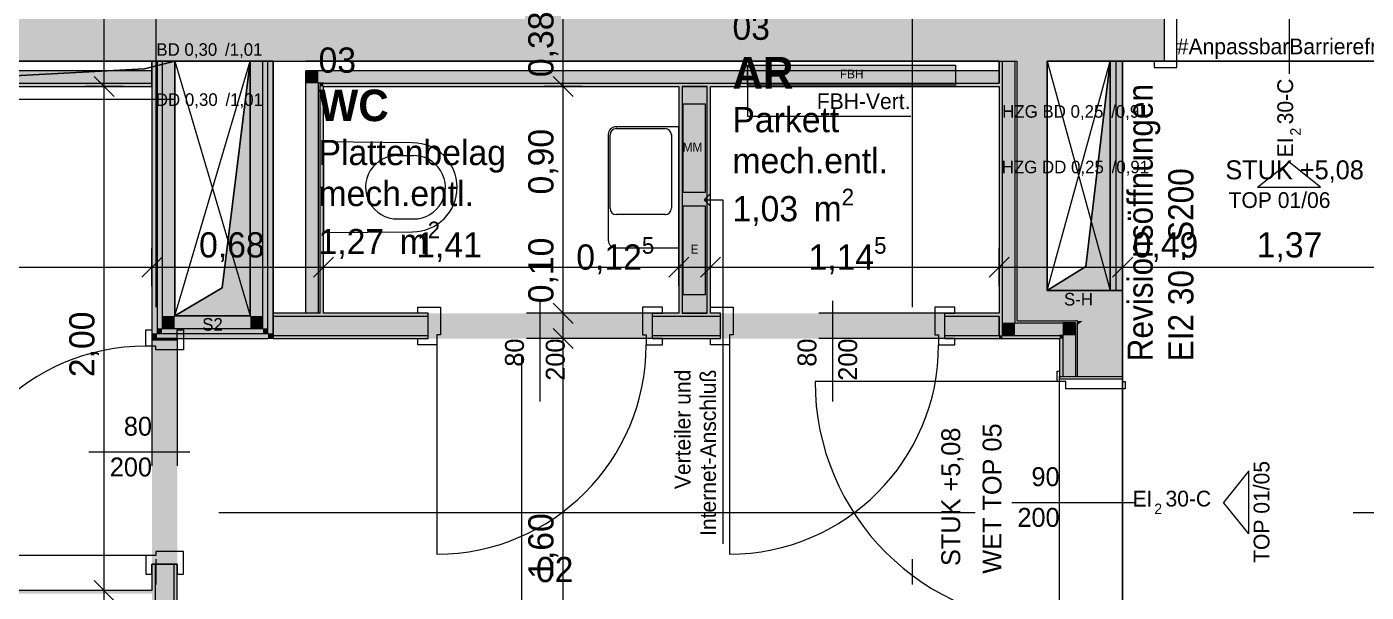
# Model space of a CAD drawing. Header units: metres. Extents: x -3 to 205, y -18 to 45.
# Drawn here: x 2.49 to 7.8, y -8.33 to -6.09 of the extents above; entities that cross this region are included whole.
import ezdxf

# ---------------------------------------------------------------- set-up
doc = ezdxf.new("R2010")
doc.units = ezdxf.units.M
doc.header["$MEASUREMENT"] = 0
for name, pattern in [('Achse', [0.004, 0.002, -0.001, 0, -0.001]), ('Schnittlinie', [0.006, 0.003, -0.0015, 0, -0.0015]), ('Strichlinie eng', [0.002, 0.0015, -0.0005]), ('Untersicht', [0.001, 0.0005, -0.0005])]:
    doc.linetypes.add(name, pattern=pattern)
for name, color, linetype in [('1._1.Stock PP STG1_3_000 Achsraster', 7, 'Continuous'), ('1._1.Stock PP STG1_3_120 Wand Innen tragend', 7, 'Continuous'), ('1._1.Stock PP STG1_3_130 Wand Innen', 7, 'Continuous'), ('1._1.Stock PP STG1_3_170 Schachtwände', 7, 'Continuous'), ('1._1.Stock PP STG1_3_220 Bodenaufbau', 7, 'Continuous'), ('1._1.Stock PP STG1_3_270 Deckendurchbruchsymbol', 7, 'Continuous'), ('1._1.Stock PP STG1_3_540 Sanitäreinrichtung', 7, 'Continuous'), ('1._1.Stock PP STG1_3_620 Haustechnik Installation', 7, 'Continuous'), ('1._1.Stock PP STG1_3_630 Elektrische Installation', 7, 'Continuous'), ('1._1.Stock PP STG1_3_810 Raum', 7, 'Continuous'), ('1._1.Stock PP STG1_3_851 Marker Schnitt', 7, 'Continuous'), ('1._1.Stock PP STG1_3_910 Allgemein Bemaßung.x', 7, 'Continuous'), ('1._1.Stock PP STG1_3_915 Allgemein Beschriftung.x', 7, 'Continuous'), ('1._1.Stock PP STG1_3_945 Einreichplan Beschriftung', 7, 'Continuous'), ('1._1.Stock PP STG1_3_950 Polierplan Bemaßung', 7, 'Continuous')]:
    doc.layers.add(name, color=color, linetype=linetype)
doc.styles.add('ERSTELLTER_STIL_2', font='')
doc.styles.add('ERSTELLTER_STIL_5', font='', dxfattribs={"width": 0.936868})
doc.styles.add('ERSTELLTER_STIL_6', font='')
doc.styles.get('ERSTELLTER_STIL_2').set_extended_font_data('Eurostile')
doc.styles.get('ERSTELLTER_STIL_5').set_extended_font_data('Eurostile')
doc.styles.get('ERSTELLTER_STIL_6').set_extended_font_data('Eurostile', bold=True)

msp = doc.modelspace()

# ---------------------------------------------------------------- hatches: boundary and pattern name
at = {"layer": '1._1.Stock PP STG1_3_120 Wand Innen tragend', "linetype": 'Continuous', "lineweight": 13, "true_color": 0x3f7f02}
for points in [[(3.445, -6.045), (0.3322, -6.045), (0.3328, -6.225), (3.445, -6.225)], [(3.445, -6.225), (6.845, -6.225), (6.845, -6.045), (3.445, -6.045)], [(6.845, -6.045), (6.845, -6.225), (7, -6.225), (7, -6.045)], [(6.535, -7.135), (6.535, -6.225), (6.415, -6.225), (6.415, -7.135)], [(6.535, -7.135), (6.415, -7.255), (6.535, -7.255)], [(6.415, -7.135), (6.415, -7.255), (6.535, -7.135)], [(6.655, -7.135), (6.535, -7.135), (6.535, -7.255), (6.655, -7.255)], [(6.655, -7.135), (6.655, -7.255), (6.6771, -7.255), (6.835, -7.135)], [(6.6771, -7.255), (6.835, -7.255), (6.835, -7.135)], [(6.655, -7.2625), (6.6672, -7.2625), (6.6771, -7.255), (6.655, -7.255)], [(6.655, -7.2718), (6.655, -7.475), (6.835, -7.475), (6.835, -7.255), (6.6771, -7.255)], [(6.655, -7.2718), (6.6672, -7.2625), (6.655, -7.2625)]]:
    msp.add_hatch(color=76, dxfattribs=at).paths.add_polyline_path(points)
at = {"layer": '1._1.Stock PP STG1_3_120 Wand Innen tragend', "linetype": 'Continuous', "lineweight": 13, "true_color": 0xfb02fe}
for points in [[(6.3575, -7.3125), (6.3575, -6.225), (6.345, -6.225), (6.345, -7.3125)], [(6.3575, -7.3125), (6.345, -7.325), (6.3575, -7.325)], [(6.345, -7.3125), (6.345, -7.325), (6.3575, -7.3125)], [(6.585, -7.3125), (6.3575, -7.3125), (6.3575, -7.325), (6.585, -7.325)], [(6.585, -7.3125), (6.585, -7.325), (6.5975, -7.3155), (6.5975, -7.3125)], [(6.5975, -7.3155), (6.585, -7.325), (6.5975, -7.325)], [(6.5975, -7.325), (6.585, -7.325), (6.585, -7.475), (6.5975, -7.475)]]:
    msp.add_hatch(color=6, dxfattribs=at).paths.add_polyline_path(points)
at = {"layer": '1._1.Stock PP STG1_3_120 Wand Innen tragend', "linetype": 'Continuous', "lineweight": 13, "true_color": 0xffaa00}
for points in [[(6.4075, -7.2625), (6.4075, -6.225), (6.3575, -6.225), (6.3575, -7.2625)], [(6.3575, -7.3125), (6.4075, -7.3125), (6.4075, -7.2625)], [(6.3575, -7.2625), (6.3575, -7.3125), (6.4075, -7.2625)], [(6.4075, -7.3125), (6.5975, -7.3125), (6.5975, -7.2625), (6.4075, -7.2625)], [(6.6475, -7.2625), (6.5975, -7.2625), (6.5975, -7.3125), (6.6014, -7.3125), (6.6475, -7.2775)], [(6.6475, -7.3125), (6.6475, -7.2775), (6.6014, -7.3125)], [(6.5975, -7.3155), (6.6014, -7.3125), (6.5975, -7.3125)], [(6.6014, -7.3125), (6.5975, -7.3155), (6.5975, -7.475), (6.6475, -7.475), (6.6475, -7.3125)]]:
    msp.add_hatch(color=40, dxfattribs=at).paths.add_polyline_path(points)
at = {"layer": '1._1.Stock PP STG1_3_130 Wand Innen', "linetype": 'Continuous', "lineweight": 13, "true_color": 0xffaa00}
for points in [[(0.3331, -6.3125), (2.985, -6.3125), (2.985, -6.2625), (0.333, -6.2625)], [(3.645, -6.2625), (3.595, -6.2625), (3.595, -6.29), (3.64, -6.3125), (3.645, -6.3125)], [(3.645, -6.3125), (6.345, -6.3125), (6.345, -6.2625), (3.645, -6.2625)], [(3.64, -6.3125), (3.595, -6.29), (3.595, -6.3125)], [(3.595, -6.3125), (3.595, -7.225), (3.645, -7.225), (3.645, -6.315), (3.64, -6.3125)], [(3.645, -6.3125), (3.64, -6.3125), (3.645, -6.315)], [(5.1875, -7.225), (5.1875, -6.325), (5.0875, -6.325), (5.0875, -7.225)], [(3.465, -7.2375), (3.465, -7.3125), (4.08, -7.3125), (4.08, -7.2375)], [(4.97, -7.2375), (4.97, -7.3125), (5.24, -7.3125), (5.24, -7.2375)], [(6.13, -7.3125), (6.345, -7.3125), (6.345, -7.2375), (6.13, -7.2375)], [(2.9975, -7.325), (2.9975, -7.33), (3.0725, -7.33), (3.0725, -7.325)], [(2.9975, -8.22), (2.9975, -8.53), (3.0725, -8.53), (3.0725, -8.22)]]:
    msp.add_hatch(color=40, dxfattribs=at).paths.add_polyline_path(points)
at = {"layer": '1._1.Stock PP STG1_3_130 Wand Innen', "linetype": 'Continuous', "lineweight": 13, "true_color": 0xfb02fe}
for points in [[(0.3332, -6.325), (2.985, -6.325), (2.985, -6.3125), (0.3331, -6.3125)], [(3.6525, -6.3125), (3.6525, -6.3188), (3.665, -6.325), (3.665, -6.3125)], [(3.665, -6.325), (3.6525, -6.3188), (3.6525, -6.325)], [(3.665, -6.325), (6.345, -6.325), (6.345, -6.3125), (3.665, -6.3125)], [(3.6525, -6.325), (3.6525, -7.225), (3.665, -7.225), (3.665, -6.325)], [(5.075, -6.325), (5.075, -7.225), (5.0875, -7.225), (5.0875, -6.325)], [(5.2, -7.225), (5.2, -6.325), (5.1875, -6.325), (5.1875, -7.225)], [(3.465, -7.225), (3.465, -7.2375), (4.08, -7.2375), (4.08, -7.225)], [(4.97, -7.2375), (5.24, -7.2375), (5.24, -7.225), (4.97, -7.225)], [(6.13, -7.225), (6.13, -7.2375), (6.345, -7.2375), (6.345, -7.225)], [(2.985, -7.325), (2.985, -7.33), (2.9975, -7.33), (2.9975, -7.325)], [(3.0725, -7.325), (3.0725, -7.33), (3.085, -7.33), (3.085, -7.325)], [(4.08, -7.3125), (3.465, -7.3125), (3.465, -7.325), (4.08, -7.325)], [(4.97, -7.3125), (4.97, -7.325), (5.24, -7.325), (5.24, -7.3125)], [(6.13, -7.3125), (6.13, -7.325), (6.345, -7.325), (6.345, -7.3125)], [(2.9975, -8.22), (2.985, -8.22), (2.985, -8.53), (2.9975, -8.53)], [(3.0725, -8.53), (3.085, -8.53), (3.085, -8.22), (3.0725, -8.22)], [(2.985, -8.325), (0.3405, -8.325), (0.3406, -8.3375), (2.985, -8.3375)]]:
    msp.add_hatch(color=6, dxfattribs=at).paths.add_polyline_path(points)
at = {"layer": '1._1.Stock PP STG1_3_130 Wand Innen', "linetype": 'Continuous', "lineweight": 0, "true_color": 0xffffff}
for points in [[(4.08, -7.325), (4.97, -7.325), (4.97, -7.225), (4.08, -7.225)], [(5.24, -7.325), (6.13, -7.325), (6.13, -7.225), (5.24, -7.225)], [(3.085, -8.22), (3.085, -7.33), (2.985, -7.33), (2.985, -8.22)]]:
    msp.add_hatch(color=7, dxfattribs=at).paths.add_polyline_path(points)
at = {"layer": '1._1.Stock PP STG1_3_170 Schachtwände', "linetype": 'Continuous', "lineweight": 13, "true_color": 0xfb02fe}
for points in [[(3.005, -7.305), (3.005, -6.225), (2.985, -6.225), (2.985, -7.305)], [(3.025, -7.285), (3.025, -6.225), (3.005, -6.225), (3.005, -7.285)], [(3.445, -7.285), (3.445, -6.225), (3.425, -6.225), (3.425, -7.285)], [(3.465, -7.305), (3.465, -6.225), (3.445, -6.225), (3.445, -7.305)], [(6.81, -7.135), (6.81, -6.225), (6.785, -6.225), (6.785, -7.135)], [(6.835, -7.135), (6.835, -6.225), (6.81, -6.225), (6.81, -7.135)], [(2.985, -7.325), (3.005, -7.325), (3.005, -7.305)], [(2.985, -7.305), (2.985, -7.325), (3.005, -7.305)], [(3.025, -7.285), (3.005, -7.305), (3.025, -7.305)], [(3.005, -7.285), (3.005, -7.305), (3.025, -7.285)], [(3.005, -7.325), (3.445, -7.325), (3.445, -7.305), (3.005, -7.305)], [(3.425, -7.285), (3.025, -7.285), (3.025, -7.305), (3.425, -7.305)], [(3.425, -7.305), (3.445, -7.305), (3.425, -7.285)], [(3.425, -7.285), (3.445, -7.305), (3.445, -7.285)], [(3.445, -7.325), (3.465, -7.325), (3.445, -7.305)], [(3.445, -7.305), (3.465, -7.325), (3.465, -7.305)]]:
    msp.add_hatch(color=6, dxfattribs=at).paths.add_polyline_path(points)
at = {"layer": '1._1.Stock PP STG1_3_170 Schachtwände', "linetype": 'Continuous', "lineweight": 13, "true_color": 0xffaa00}
for points in [[(3.075, -7.235), (3.075, -6.225), (3.025, -6.225), (3.025, -7.235)], [(3.425, -7.235), (3.425, -6.225), (3.375, -6.225), (3.375, -7.235)], [(3.075, -7.235), (3.025, -7.285), (3.075, -7.285)], [(3.025, -7.235), (3.025, -7.285), (3.075, -7.235)], [(3.375, -7.235), (3.075, -7.235), (3.075, -7.285), (3.375, -7.285)], [(3.375, -7.285), (3.425, -7.285), (3.375, -7.235)], [(3.375, -7.235), (3.425, -7.285), (3.425, -7.235)]]:
    msp.add_hatch(color=40, dxfattribs=at).paths.add_polyline_path(points)
at = {"layer": '1._1.Stock PP STG1_3_270 Deckendurchbruchsymbol', "linetype": 'Continuous', "lineweight": 0}
for points in [[(3.075, -7.235), (3.375, -7.235), (3.375, -6.225), (3.2638, -7.1238)], [(6.535, -7.135), (6.785, -7.135), (6.785, -6.225), (6.6886, -7.0386)]]:
    msp.add_hatch(color=8, dxfattribs=at).paths.add_polyline_path(points)
at = {"layer": '1._1.Stock PP STG1_3_620 Haustechnik Installation', "linetype": 'Continuous', "lineweight": 0, "true_color": 0x3f0000}
msp.add_hatch(color=18, dxfattribs=at).paths.add_polyline_path([(5.3475, -6.24), (5.3475, -6.32), (6.1725, -6.32), (6.1725, -6.24)])
at = {"layer": '1._1.Stock PP STG1_3_630 Elektrische Installation', "linetype": 'Continuous', "lineweight": 0, "true_color": 0x3f1b00}
for points in [[(5.18, -6.395), (5.09, -6.395), (5.09, -6.745), (5.18, -6.745)], [(5.18, -6.8), (5.09, -6.8), (5.09, -7.15), (5.18, -7.15)]]:
    msp.add_hatch(color=28, dxfattribs=at).paths.add_polyline_path(points)

# ---------------------------------------------------------------- linework, layer by layer
at = {"layer": '1._1.Stock PP STG1_3_000 Achsraster', "color": 5, "linetype": 'Achse', "lineweight": 0, "ltscale": 1000}
for p, q in [((3, 3), (3, -18)), ((6, 3), (6, -18))]:
    msp.add_line(p, q, dxfattribs=at)
at = {"layer": '1._1.Stock PP STG1_3_120 Wand Innen tragend', "color": 7, "linetype": 'Continuous', "lineweight": 13, "ltscale": 1000}
for p, q in [((7.495, -5.725), (7.495, -6.275)), ((7, -5.975), (7, -6.225)), ((7.05, -6.25), (7.05, -6.015)), ((6.3575, -6.225), (6.3575, -7.2625)), ((6.4075, -6.225), (6.4075, -7.255)), ((7, -6.225), (6.96, -6.225)), ((6.96, -6.225), (6.96, -6.25)), ((6.96, -6.25), (7.05, -6.25)), ((6.3575, -7.2625), (6.3575, -7.3125)), ((6.4075, -7.255), (6.4075, -7.2625)), ((6.4075, -7.2625), (6.415, -7.2625)), ((6.4075, -7.2625), (6.415, -7.2625)), ((6.415, -7.2625), (6.5975, -7.2625)), ((6.6475, -7.2625), (6.5975, -7.2625)), ((6.6475, -7.2625), (6.5975, -7.2625)), ((6.6475, -7.2625), (6.6475, -7.2775)), ((6.6475, -7.2775), (6.6475, -7.475)), ((6.3575, -7.3125), (6.4075, -7.3125)), ((6.3575, -7.3125), (6.4075, -7.3125)), ((6.4075, -7.3125), (6.585, -7.3125)), ((6.5975, -7.3125), (6.585, -7.3125)), ((6.5975, -7.3125), (6.585, -7.3125)), ((6.5975, -7.3125), (6.5975, -7.3155)), ((6.5975, -7.3155), (6.5975, -7.475)), ((6.585, -7.475), (6.5975, -7.475)), ((6.585, -7.475), (6.5975, -7.475)), ((6.585, -7.475), (6.5975, -7.475)), ((6.5975, -7.475), (6.6475, -7.475)), ((6.5975, -7.475), (6.6475, -7.475)), ((6.5975, -7.475), (6.6475, -7.475)), ((6.6475, -7.475), (6.655, -7.475)), ((6.6475, -7.475), (6.655, -7.475)), ((6.6475, -7.475), (6.655, -7.475)), ((6.575, -7.495), (5.615, -7.495)), ((6.3959, -7.975), (6.885, -7.975))]:
    msp.add_line(p, q, dxfattribs=at)
at = {"layer": '1._1.Stock PP STG1_3_120 Wand Innen tragend', "color": 7, "linetype": 'Continuous', "lineweight": 18, "ltscale": 1000}
for p, q in [((7, -6.045), (7, -6.225)), ((7, -6.045), (7, -6.225)), ((7, -6.045), (7, -6.225)), ((6.415, -6.225), (6.415, -7.135)), ((6.415, -7.135), (6.415, -7.255)), ((6.415, -7.255), (6.535, -7.255)), ((6.415, -7.255), (6.535, -7.255)), ((6.535, -7.255), (6.6475, -7.255)), ((6.655, -7.255), (6.6475, -7.255)), ((6.655, -7.255), (6.6475, -7.255)), ((6.655, -7.255), (6.655, -7.2625)), ((6.655, -7.2625), (6.655, -7.2718)), ((6.655, -7.2718), (6.655, -7.475)), ((6.655, -7.475), (6.835, -7.475)), ((6.655, -7.475), (6.835, -7.475)), ((6.655, -7.475), (6.835, -7.475))]:
    msp.add_line(p, q, dxfattribs=at)
at = {"layer": '1._1.Stock PP STG1_3_120 Wand Innen tragend', "color": 8, "linetype": 'Continuous', "lineweight": 13, "ltscale": 1000}
for p, q in [((7.99, -6.225), (7, -6.225)), ((6.575, -7.495), (6.575, -7.455)), ((6.575, -7.455), (6.585, -7.455)), ((6.585, -7.455), (6.585, -7.485)), ((6.585, -8.475), (6.585, -7.475)), ((6.585, -7.485), (6.835, -7.485)), ((6.835, -8.475), (6.835, -7.475)), ((6.835, -7.485), (6.835, -7.495)), ((6.61, -7.495), (6.575, -7.495)), ((6.61, -7.525), (6.61, -7.495)), ((6.845, -7.525), (6.61, -7.525)), ((6.835, -7.495), (6.845, -7.495)), ((6.845, -7.495), (6.845, -7.525))]:
    msp.add_line(p, q, dxfattribs=at)
at = {"layer": '1._1.Stock PP STG1_3_120 Wand Innen tragend', "color": 7, "linetype": 'Continuous', "lineweight": 18, "ltscale": 1000, "flags": 128}
for points in [[(0.3328, -6.225), (3.445, -6.225)], [(3.445, -6.225), (6.415, -6.225)], [(6.535, -6.225), (6.845, -6.225)], [(6.535, -7.135), (6.535, -6.225)], [(6.845, -6.225), (7, -6.225)], [(6.655, -7.135), (6.535, -7.135)], [(6.835, -7.135), (6.655, -7.135)], [(6.835, -7.475), (6.835, -7.135)]]:
    msp.add_lwpolyline(points, dxfattribs=at)
at = {"layer": '1._1.Stock PP STG1_3_120 Wand Innen tragend', "color": 7, "linetype": 'Continuous', "lineweight": 13, "ltscale": 1000, "flags": 128}
for points in [[(6.345, -6.225), (6.3575, -6.225)], [(6.345, -6.225), (6.345, -6.3125)], [(6.3575, -6.225), (6.4075, -6.225)], [(6.4075, -6.225), (6.415, -6.225)], [(6.345, -6.325), (6.345, -7.225)], [(6.345, -7.2375), (6.345, -7.3125)], [(6.345, -7.325), (6.3575, -7.325)], [(6.3575, -7.325), (6.585, -7.325)], [(6.585, -7.325), (6.585, -7.475)]]:
    msp.add_lwpolyline(points, dxfattribs=at)
at = {"layer": '1._1.Stock PP STG1_3_120 Wand Innen tragend', "color": 7, "linetype": 'Continuous', "lineweight": 13, "ltscale": 1000}
msp.add_arc((6.575, -7.495), 0.96, 180, 270, dxfattribs=at)
at = {"layer": '1._1.Stock PP STG1_3_130 Wand Innen', "color": 7, "linetype": 'Continuous', "lineweight": 18, "ltscale": 1000}
for p, q in [((2.985, -6.2625), (0.333, -6.2625)), ((3.595, -6.29), (3.595, -6.2625)), ((3.645, -6.2625), (3.595, -6.2625)), ((3.645, -6.2625), (3.595, -6.2625)), ((6.345, -6.2625), (3.645, -6.2625)), ((0.3331, -6.3125), (2.985, -6.3125)), ((3.595, -7.225), (3.595, -6.29)), ((3.645, -6.3125), (3.645, -6.315)), ((3.6525, -6.3125), (3.645, -6.3125)), ((3.6525, -6.3125), (3.645, -6.3125)), ((3.645, -7.225), (3.645, -6.315)), ((3.6525, -6.3125), (3.6525, -6.3188)), ((3.665, -6.3125), (3.6525, -6.3125)), ((3.665, -6.3125), (3.6525, -6.3125)), ((3.6525, -7.225), (3.6525, -6.3188)), ((3.665, -6.3125), (6.345, -6.3125)), ((5.0875, -6.325), (5.0875, -7.225)), ((5.1875, -7.225), (5.1875, -6.325)), ((4.08, -7.2375), (4.08, -7.225)), ((4.08, -7.2375), (4.08, -7.225)), ((4.08, -7.2375), (4.08, -7.225)), ((4.97, -7.2375), (4.97, -7.225)), ((4.97, -7.2375), (4.97, -7.225)), ((4.97, -7.2375), (4.97, -7.225)), ((5.24, -7.2375), (5.24, -7.225)), ((5.24, -7.2375), (5.24, -7.225)), ((5.24, -7.2375), (5.24, -7.225)), ((6.13, -7.2375), (6.13, -7.225)), ((6.13, -7.2375), (6.13, -7.225)), ((6.13, -7.2375), (6.13, -7.225)), ((4.08, -7.2375), (3.465, -7.2375)), ((4.08, -7.3125), (4.08, -7.2375)), ((4.08, -7.3125), (4.08, -7.2375)), ((4.08, -7.3125), (4.08, -7.2375)), ((5.24, -7.2375), (4.97, -7.2375)), ((4.97, -7.3125), (4.97, -7.2375)), ((4.97, -7.3125), (4.97, -7.2375)), ((4.97, -7.3125), (4.97, -7.2375)), ((5.24, -7.3125), (5.24, -7.2375)), ((5.24, -7.3125), (5.24, -7.2375)), ((5.24, -7.3125), (5.24, -7.2375)), ((6.345, -7.2375), (6.13, -7.2375)), ((6.13, -7.3125), (6.13, -7.2375)), ((6.13, -7.3125), (6.13, -7.2375)), ((6.13, -7.3125), (6.13, -7.2375)), ((2.9975, -7.33), (2.985, -7.33)), ((2.9975, -7.33), (2.985, -7.33)), ((2.9975, -7.33), (2.985, -7.33)), ((2.9975, -7.325), (2.9975, -7.33)), ((3.0725, -7.33), (2.9975, -7.33)), ((3.0725, -7.33), (2.9975, -7.33)), ((3.0725, -7.33), (2.9975, -7.33)), ((3.0725, -7.33), (3.0725, -7.325)), ((3.085, -7.33), (3.0725, -7.33)), ((3.085, -7.33), (3.0725, -7.33)), ((3.085, -7.33), (3.0725, -7.33)), ((3.465, -7.3125), (4.08, -7.3125)), ((4.08, -7.325), (4.08, -7.3125)), ((4.08, -7.325), (4.08, -7.3125)), ((4.08, -7.325), (4.08, -7.3125)), ((4.97, -7.3125), (5.24, -7.3125)), ((4.97, -7.325), (4.97, -7.3125)), ((4.97, -7.325), (4.97, -7.3125)), ((4.97, -7.325), (4.97, -7.3125)), ((5.24, -7.325), (5.24, -7.3125)), ((5.24, -7.325), (5.24, -7.3125)), ((5.24, -7.325), (5.24, -7.3125)), ((6.13, -7.3125), (6.345, -7.3125)), ((6.13, -7.325), (6.13, -7.3125)), ((6.13, -7.325), (6.13, -7.3125)), ((6.13, -7.325), (6.13, -7.3125)), ((2.9975, -8.22), (2.985, -8.22)), ((2.9975, -8.22), (2.985, -8.22)), ((2.9975, -8.22), (2.985, -8.22)), ((2.9975, -8.22), (2.9975, -8.53)), ((3.0725, -8.22), (2.9975, -8.22)), ((3.0725, -8.22), (2.9975, -8.22)), ((3.0725, -8.22), (2.9975, -8.22)), ((3.0725, -8.53), (3.0725, -8.22)), ((3.085, -8.22), (3.0725, -8.22)), ((3.085, -8.22), (3.0725, -8.22)), ((3.085, -8.22), (3.0725, -8.22))]:
    msp.add_line(p, q, dxfattribs=at)
at = {"layer": '1._1.Stock PP STG1_3_130 Wand Innen', "color": 7, "linetype": 'Continuous', "lineweight": 13, "ltscale": 1000}
for p, q in [((4.04, -7.225), (4.04, -7.2)), ((4.04, -7.2), (4.13, -7.2)), ((4.08, -7.225), (4.04, -7.225)), ((4.08, -7.325), (4.08, -7.225)), ((4.13, -7.2), (4.13, -7.31)), ((4.525, -7.575), (4.525, -7.175)), ((4.93, -7.2), (4.93, -7.31)), ((5.01, -7.2), (4.93, -7.2)), ((4.97, -7.325), (4.97, -7.225)), ((4.97, -7.225), (5.01, -7.225)), ((5.01, -7.225), (5.01, -7.2)), ((5.2, -7.225), (5.2, -7.2)), ((5.2, -7.2), (5.29, -7.2)), ((5.24, -7.225), (5.2, -7.225)), ((5.24, -7.325), (5.24, -7.225)), ((5.29, -7.2), (5.29, -7.31)), ((5.685, -7.575), (5.685, -7.175)), ((6.09, -7.2), (6.09, -7.31)), ((6.17, -7.2), (6.09, -7.2)), ((6.13, -7.325), (6.13, -7.225)), ((6.13, -7.225), (6.17, -7.225)), ((6.17, -7.225), (6.17, -7.2)), ((2.96, -7.355), (2.96, -7.29)), ((2.96, -7.29), (2.985, -7.29)), ((2.985, -7.29), (2.985, -7.33)), ((2.985, -7.33), (3.085, -7.33)), ((3.085, -7.33), (3.085, -7.29)), ((3.085, -7.29), (3.11, -7.29)), ((3.11, -7.29), (3.11, -7.37)), ((4.04, -7.35), (4.04, -7.325)), ((4.04, -7.325), (4.08, -7.325)), ((4.13, -7.31), (4.115, -7.31)), ((4.115, -7.31), (4.115, -7.35)), ((4.93, -7.31), (4.945, -7.31)), ((4.945, -7.31), (4.945, -7.35)), ((5.01, -7.325), (4.97, -7.325)), ((5.01, -7.35), (5.01, -7.325)), ((5.2, -7.35), (5.2, -7.325)), ((5.2, -7.325), (5.24, -7.325)), ((5.29, -7.31), (5.275, -7.31)), ((5.275, -7.31), (5.275, -7.35)), ((6.09, -7.31), (6.105, -7.31)), ((6.105, -7.31), (6.105, -7.35)), ((6.17, -7.325), (6.13, -7.325)), ((6.17, -7.35), (6.17, -7.325)), ((3, -7.355), (2.96, -7.355)), ((3, -7.37), (3, -7.355)), ((3.11, -7.37), (3, -7.37)), ((4.115, -7.35), (4.04, -7.35)), ((4.115, -7.35), (4.115, -8.18)), ((4.945, -7.35), (5.01, -7.35)), ((5.275, -7.35), (5.2, -7.35)), ((5.275, -7.35), (5.275, -8.18)), ((6.105, -7.35), (6.17, -7.35)), ((2.735, -7.775), (3.135, -7.775)), ((3.11, -8.17), (3, -8.17)), ((3, -8.17), (3, -8.185)), ((3.11, -8.26), (3.11, -8.17)), ((2.96, -8.185), (2.13, -8.185)), ((3, -8.185), (2.96, -8.185)), ((2.96, -8.185), (2.96, -8.26)), ((2.985, -8.26), (2.985, -8.22)), ((2.985, -8.22), (3.085, -8.22)), ((3.085, -8.22), (3.085, -8.26)), ((2.96, -8.26), (2.985, -8.26)), ((3.085, -8.26), (3.11, -8.26))]:
    msp.add_line(p, q, dxfattribs=at)
at = {"layer": '1._1.Stock PP STG1_3_130 Wand Innen', "color": 8, "linetype": 'Untersicht', "lineweight": 13, "ltscale": 1000}
for p, q in [((4.97, -7.225), (4.08, -7.225)), ((6.13, -7.225), (5.24, -7.225)), ((2.985, -7.33), (2.985, -8.22)), ((3.085, -7.33), (3.085, -8.22)), ((4.97, -7.325), (4.08, -7.325)), ((6.13, -7.325), (5.24, -7.325))]:
    msp.add_line(p, q, dxfattribs=at)
at = {"layer": '1._1.Stock PP STG1_3_130 Wand Innen', "color": 7, "linetype": 'Continuous', "lineweight": 18, "ltscale": 1000, "flags": 128}
for points in [[(2.985, -6.225), (0.3328, -6.225)], [(2.985, -6.325), (2.985, -6.225)], [(3.465, -6.225), (3.595, -6.225)], [(3.465, -6.225), (3.465, -7.225)], [(6.345, -6.225), (3.595, -6.225)], [(6.345, -6.2625), (6.345, -6.225)], [(6.345, -6.3125), (6.345, -6.2625)], [(0.3332, -6.325), (2.985, -6.325)], [(3.665, -7.225), (3.665, -6.325)], [(3.665, -6.325), (5.075, -6.325)], [(5.075, -6.325), (5.075, -7.225)], [(5.0875, -6.325), (5.1875, -6.325)], [(5.1875, -6.325), (5.0875, -6.325)], [(5.2, -6.325), (6.345, -6.325)], [(5.2, -7.225), (5.2, -6.325)], [(3.6525, -7.225), (3.465, -7.225)], [(3.465, -7.225), (3.465, -7.325)], [(3.595, -7.225), (3.465, -7.225)], [(3.645, -7.225), (3.595, -7.225)], [(3.6525, -7.225), (3.645, -7.225)], [(4.08, -7.225), (3.665, -7.225)], [(5.075, -7.225), (4.97, -7.225)], [(5.1875, -7.225), (5.0875, -7.225)], [(5.0875, -7.225), (5.1875, -7.225)], [(5.24, -7.225), (5.2, -7.225)], [(6.345, -7.225), (6.13, -7.225)], [(6.345, -7.3125), (6.345, -7.2375)], [(2.985, -7.325), (2.985, -7.33)], [(3.085, -7.325), (2.985, -7.325)], [(3.085, -7.33), (3.085, -7.325)], [(3.465, -7.325), (4.08, -7.325)], [(4.97, -7.325), (5.24, -7.325)], [(6.13, -7.325), (6.345, -7.325)], [(2.985, -8.22), (2.985, -8.325)], [(3.085, -8.53), (3.085, -8.22)], [(2.985, -8.325), (0.3405, -8.325)]]:
    msp.add_lwpolyline(points, dxfattribs=at)
at = {"layer": '1._1.Stock PP STG1_3_130 Wand Innen', "color": 7, "linetype": 'Continuous', "lineweight": 13, "ltscale": 1000}
for centre, start, end in [((2.96, -8.185), 90, 180), ((4.115, -7.35), 270, 0), ((5.275, -7.35), 270, 0)]:
    msp.add_arc(centre, 0.83, start, end, dxfattribs=at)
at = {"layer": '1._1.Stock PP STG1_3_170 Schachtwände', "color": 7, "linetype": 'Continuous', "lineweight": 18, "ltscale": 1000}
for p, q in [((3.005, -6.225), (3.005, -7.285)), ((3.025, -6.225), (3.025, -7.235)), ((3.425, -7.235), (3.425, -6.225)), ((3.445, -7.285), (3.445, -6.225)), ((6.81, -7.135), (6.81, -6.225)), ((3.025, -7.235), (3.025, -7.285)), ((3.425, -7.285), (3.425, -7.235)), ((3.005, -7.285), (3.005, -7.305)), ((3.005, -7.305), (3.025, -7.305)), ((3.025, -7.285), (3.075, -7.285)), ((3.025, -7.285), (3.075, -7.285)), ((3.025, -7.305), (3.425, -7.305)), ((3.075, -7.285), (3.375, -7.285)), ((3.375, -7.285), (3.425, -7.285)), ((3.375, -7.285), (3.425, -7.285)), ((3.425, -7.305), (3.445, -7.305)), ((3.445, -7.305), (3.445, -7.285))]:
    msp.add_line(p, q, dxfattribs=at)
at = {"layer": '1._1.Stock PP STG1_3_170 Schachtwände', "color": 7, "linetype": 'Continuous', "lineweight": 18, "ltscale": 1000, "flags": 128}
for points in [[(2.985, -6.225), (3.005, -6.225)], [(2.985, -6.225), (2.985, -7.325)], [(3.005, -6.225), (3.025, -6.225)], [(3.025, -6.225), (3.075, -6.225)], [(3.075, -7.235), (3.075, -6.225)], [(3.425, -6.225), (3.375, -6.225)], [(3.375, -6.225), (3.375, -7.235)], [(3.445, -6.225), (3.425, -6.225)], [(3.465, -6.225), (3.445, -6.225)], [(3.465, -7.325), (3.465, -6.225)], [(6.835, -6.225), (6.785, -6.225)], [(6.785, -6.225), (6.785, -7.135)], [(6.835, -7.135), (6.835, -6.225)], [(6.785, -7.135), (6.835, -7.135)], [(3.375, -7.235), (3.075, -7.235)], [(2.985, -7.325), (3.005, -7.325)], [(3.005, -7.325), (3.445, -7.325)], [(3.465, -7.325), (3.445, -7.325)]]:
    msp.add_lwpolyline(points, dxfattribs=at)
at = {"layer": '1._1.Stock PP STG1_3_220 Bodenaufbau', "color": 7, "linetype": 'Continuous', "lineweight": 13, "ltscale": 1000, "true_color": 0xf4f4f4, "flags": 128}
for points in [[(6.835, -6.225), (8.105, -6.225), (8.105, -5.735), (8.745, -5.735), (8.745, -3.865), (11.105, -3.865), (11.105, -6.225), (13.385, -6.225), (13.385, -8.775), (6.835, -8.775)], [(6.835, -8.775), (8.205, -8.775), (8.205, -7.555), (12.165, -7.555), (12.165, -8.775), (13.385, -8.775), (13.385, -6.225), (11.105, -6.225), (11.105, -6.045), (8.975, -6.045), (8.975, -6.225), (6.835, -6.225)]]:
    msp.add_lwpolyline(points, close=True, dxfattribs=at)
at = {"layer": '1._1.Stock PP STG1_3_270 Deckendurchbruchsymbol', "color": 7, "linetype": 'Strichlinie eng', "lineweight": 13, "ltscale": 1000}
for p, q in [((3.075, -7.235), (3.375, -6.225)), ((3.075, -6.225), (3.375, -7.235)), ((6.535, -7.135), (6.785, -6.225)), ((6.535, -6.225), (6.785, -7.135))]:
    msp.add_line(p, q, dxfattribs=at)
at = {"layer": '1._1.Stock PP STG1_3_270 Deckendurchbruchsymbol', "color": 1, "linetype": 'Continuous', "lineweight": 0, "ltscale": 1000, "flags": 128}
for points in [[(2.9548, -6.255), (3.075, -6.2252), (0.715, -6.225), (0.715, -6.375)], [(0.715, -6.375), (3.075, -6.3752), (3.075, -6.2252), (2.9548, -6.255)]]:
    msp.add_lwpolyline(points, close=True, dxfattribs=at)
at = {"layer": '1._1.Stock PP STG1_3_270 Deckendurchbruchsymbol', "color": 7, "linetype": 'Continuous', "lineweight": 13, "ltscale": 1000, "flags": 128}
for points in [[(3.2638, -7.1238), (3.375, -6.225), (3.075, -6.225), (3.075, -7.235)], [(3.075, -7.235), (3.375, -7.235), (3.375, -6.225), (3.2638, -7.1238)], [(6.6886, -7.0386), (6.785, -6.225), (6.535, -6.225), (6.535, -7.135)], [(6.535, -7.135), (6.785, -7.135), (6.785, -6.225), (6.6886, -7.0386)]]:
    msp.add_lwpolyline(points, close=True, dxfattribs=at)
at = {"layer": '1._1.Stock PP STG1_3_270 Deckendurchbruchsymbol', "color": 7, "linetype": 'Strichlinie eng', "lineweight": 13, "ltscale": 1000, "flags": 128}
for points in [[(3.375, -7.235), (3.375, -6.225), (3.075, -6.225), (3.075, -7.235)], [(6.785, -7.135), (6.785, -6.225), (6.535, -6.225), (6.535, -7.135)]]:
    msp.add_lwpolyline(points, close=True, dxfattribs=at)
at = {"layer": '1._1.Stock PP STG1_3_540 Sanitäreinrichtung', "color": 150, "linetype": 'Continuous', "lineweight": 13, "ltscale": 1000, "true_color": 0x0f7ffe}
for p, q in [((4.8018, -6.8082), (4.8018, -6.5169)), ((4.8268, -6.4918), (5.02, -6.4918)), ((5.045, -6.5169), (5.045, -6.8082)), ((3.9581, -6.5992), (4.023, -6.5992)), ((3.9581, -6.8508), (4.023, -6.8508)), ((5.02, -6.8331), (4.8268, -6.8331))]:
    msp.add_line(p, q, dxfattribs=at)
at = {"layer": '1._1.Stock PP STG1_3_540 Sanitäreinrichtung', "color": 150, "linetype": 'Continuous', "lineweight": 13, "ltscale": 1000, "true_color": 0x0f7ffe, "flags": 128}
for points in [[(5.075, -6.965), (5.075, -6.485), (4.825, -6.485, 0.414214), (4.795, -6.515), (4.795, -6.935, 0.414214), (4.825, -6.965)], [(3.665, -6.545), (3.665, -6.905), (4.0185, -6.9015, 0.999827), (4.0185, -6.5485)]]:
    msp.add_lwpolyline(points, format="xyb", close=True, dxfattribs=at)
at = {"layer": '1._1.Stock PP STG1_3_540 Sanitäreinrichtung', "color": 150, "linetype": 'Continuous', "lineweight": 13, "ltscale": 1000, "true_color": 0x0f7ffe}
for centre, radius, start, end in [((4.8268, -6.5169), 0.025, 90, 180), ((5.02, -6.5169), 0.025, 0, 90), ((3.9581, -6.725), 0.1258, 87.5706, 269.9593), ((4.0229, -6.725), 0.1258, 270.0407, 92.4294), ((4.8268, -6.8082), 0.025, 180, 270), ((5.02, -6.8082), 0.025, 270, 0)]:
    msp.add_arc(centre, radius, start, end, dxfattribs=at)
for p in [(4.8268, -6.4918), (5.045, -6.5169), (4.8018, -6.8082), (5.02, -6.8331)]:
    msp.add_point(p, dxfattribs=at)
at = {"layer": '1._1.Stock PP STG1_3_620 Haustechnik Installation', "color": 7, "linetype": 'Continuous', "lineweight": 13, "ltscale": 1000}
for p, q in [((5.3475, -6.24), (6.1725, -6.24)), ((5.3475, -6.32), (5.3475, -6.24)), ((6.1725, -6.24), (6.1725, -6.32)), ((6.1725, -6.32), (5.3475, -6.32))]:
    msp.add_line(p, q, dxfattribs=at)
at = {"layer": '1._1.Stock PP STG1_3_630 Elektrische Installation', "color": 7, "linetype": 'Continuous', "lineweight": 13, "ltscale": 1000, "flags": 128}
for points in [[(5.18, -6.395), (5.09, -6.395), (5.09, -6.745), (5.18, -6.745)], [(5.18, -6.8), (5.09, -6.8), (5.09, -7.15), (5.18, -7.15)]]:
    msp.add_lwpolyline(points, close=True, dxfattribs=at)
at = {"layer": '1._1.Stock PP STG1_3_851 Marker Schnitt', "color": 7, "linetype": 'Schnittlinie', "lineweight": 13, "ltscale": 1000}
for p, q in [((4.45, 4.805), (4.45, -18)), ((-2.85, -8.015), (14.6743, -8.015))]:
    msp.add_line(p, q, dxfattribs=at)
at = {"layer": '1._1.Stock PP STG1_3_910 Allgemein Bemaßung.x', "color": 7, "linetype": 'Continuous', "lineweight": 13, "ltscale": 1000}
for p, q in [((7.37, -6.725), (7.495, -6.625)), ((7.62, -6.725), (7.495, -6.625)), ((7.37, -6.725), (7.62, -6.725)), ((7.335, -7.85), (7.235, -7.975)), ((7.335, -8.1), (7.335, -7.85)), ((7.335, -8.1), (7.235, -7.975))]:
    msp.add_line(p, q, dxfattribs=at)
at = {"layer": '1._1.Stock PP STG1_3_945 Einreichplan Beschriftung', "color": 92, "linetype": 'Continuous', "lineweight": 13, "ltscale": 1000}
for p, q in [((5.3475, -6.24), (5.3225, -6.265)), ((5.3475, -6.24), (5.3475, -6.4425)), ((5.3475, -6.24), (5.3725, -6.265)), ((5.3475, -6.4425), (5.6219, -6.4425)), ((5.6219, -6.4425), (5.9955, -6.4425)), ((5.175, -6.775), (5.2, -6.75)), ((5.175, -6.775), (5.2495, -6.775)), ((5.175, -6.775), (5.2, -6.8)), ((5.2495, -6.775), (5.2495, -7.4484)), ((5.2495, -7.4484), (5.2495, -8.1389))]:
    msp.add_line(p, q, dxfattribs=at)
at = {"layer": '1._1.Stock PP STG1_3_950 Polierplan Bemaßung', "color": 6, "linetype": 'Continuous', "lineweight": 13, "ltscale": 1000, "true_color": 0xfb02fe}
for p, q in [((4.6161, -6.325), (4.6161, -5.945)), ((2.7954, -6.325), (2.7954, -5.975)), ((2.7554, -6.285), (2.8354, -6.365)), ((4.5761, -6.285), (4.6561, -6.365)), ((2.8704, -6.325), (2.7204, -6.325)), ((2.7954, -8.325), (2.7954, -6.325)), ((4.6911, -6.325), (4.5411, -6.325)), ((4.6161, -7.225), (4.6161, -6.325)), ((3.025, -7.002), (2.945, -7.082)), ((2.985, -7.117), (2.985, -6.967)), ((3.705, -7.002), (3.625, -7.082)), ((3.665, -7.117), (3.665, -6.967)), ((5.115, -7.002), (5.035, -7.082)), ((5.075, -7.117), (5.075, -6.967)), ((5.24, -7.002), (5.16, -7.082)), ((5.2, -7.117), (5.2, -6.967)), ((6.385, -7.002), (6.305, -7.082)), ((6.345, -7.117), (6.345, -6.967)), ((6.875, -7.002), (6.795, -7.082)), ((6.835, -7.117), (6.835, -6.967)), ((0.3357, -7.042), (2.985, -7.042)), ((2.985, -7.042), (3.665, -7.042)), ((3.665, -7.042), (5.075, -7.042)), ((5.075, -7.042), (5.2, -7.042)), ((5.2, -7.042), (6.345, -7.042)), ((6.345, -7.042), (6.835, -7.042)), ((6.835, -7.042), (8.205, -7.042)), ((4.6911, -7.225), (4.5411, -7.225)), ((4.5761, -7.185), (4.6561, -7.265)), ((4.6161, -7.325), (4.6161, -7.225)), ((4.6911, -7.325), (4.5411, -7.325)), ((4.5761, -7.285), (4.6561, -7.365)), ((4.6161, -8.925), (4.6161, -7.325)), ((2.7554, -8.285), (2.8354, -8.365)), ((2.8704, -8.325), (2.7204, -8.325)), ((2.7954, -8.425), (2.7954, -8.325))]:
    msp.add_line(p, q, dxfattribs=at)

# ---------------------------------------------------------------- texts
at = {"layer": '1._1.Stock PP STG1_3_120 Wand Innen tragend', "color": 7, "linetype": 'Continuous', "lineweight": 13, "attachment_point": 9, "rotation": 90, "style": 'ERSTELLTER_STIL_2'}
for s, insert, char_height in [('\\A1;{\\pqr;\\pt0;\\fEurostile|b0|i0|c0|p0;\\W1.000000;30-C}', (7.512, -6.2942), 0.0625), ('\\A1;{\\pqr;\\pt0;\\fEurostile|b0|i0|c0|p0;\\W1.000000;2}', (7.5414, -6.4889), 0.041667), ('\\A1;{\\pqr;\\pt0;\\fEurostile|b0|i0|c0|p0;\\W1.000000;EI}', (7.5114, -6.5273), 0.0625), ('\\A1;{\\pqr;\\pt0;\\fEurostile|b0|i0|c0|p0;\\W1.000000;STUK +5,08}', (6.2048, -7.6783), 0.075), ('\\A1;{\\pqr;\\pt0;\\fEurostile|b0|i0|c0|p0;\\W1.000000;WET TOP 05}', (6.3555, -7.6617), 0.075)]:
    msp.add_mtext(s, dxfattribs=dict(at, insert=insert, char_height=char_height))
at = {"layer": '1._1.Stock PP STG1_3_120 Wand Innen tragend', "color": 7, "linetype": 'Continuous', "lineweight": 13, "attachment_point": 9, "style": 'ERSTELLTER_STIL_2'}
for s, insert, char_height in [('\\A1;{\\pqr;\\pt0;\\fEurostile|b0|i0|c0|p0;\\W1.000000;STUK +5,08}', (7.7917, -6.7072), 0.075), ('\\A1;{\\pqr;\\pt0;\\fEurostile|b0|i0|c0|p0;\\W1.000000;90}', (6.585, -7.9114), 0.075), ('\\A1;{\\pqr;\\pt0;\\fEurostile|b0|i0|c0|p0;\\W1.000000;EI}', (6.953, -7.9914), 0.0625), ('\\A1;{\\pqr;\\pt0;\\fEurostile|b0|i0|c0|p0;\\W1.000000;30-C}', (7.1861, -7.992), 0.0625), ('\\A1;{\\pqr;\\pt0;\\fEurostile|b0|i0|c0|p0;\\W1.000000;200}', (6.585, -8.073), 0.075), ('\\A1;{\\pqr;\\pt0;\\fEurostile|b0|i0|c0|p0;\\W1.000000;2}', (6.9914, -8.0214), 0.041667)]:
    msp.add_mtext(s, dxfattribs=dict(at, insert=insert, char_height=char_height))
at = {"layer": '1._1.Stock PP STG1_3_130 Wand Innen', "color": 7, "linetype": 'Continuous', "lineweight": 13, "char_height": 0.075, "attachment_point": 9, "rotation": 90, "style": 'ERSTELLTER_STIL_2'}
for s, insert in [('\\A1;{\\pqr;\\pt0;\\fEurostile|b0|i0|c0|p0;\\W1.000000;80}', (4.4614, -7.325)), ('\\A1;{\\pqr;\\pt0;\\fEurostile|b0|i0|c0|p0;\\W1.000000;200}', (4.623, -7.325)), ('\\A1;{\\pqr;\\pt0;\\fEurostile|b0|i0|c0|p0;\\W1.000000;80}', (5.6214, -7.325)), ('\\A1;{\\pqr;\\pt0;\\fEurostile|b0|i0|c0|p0;\\W1.000000;200}', (5.783, -7.325))]:
    msp.add_mtext(s, dxfattribs=dict(at, insert=insert))
at = {"layer": '1._1.Stock PP STG1_3_130 Wand Innen', "color": 7, "linetype": 'Continuous', "lineweight": 13, "char_height": 0.075, "attachment_point": 9, "style": 'ERSTELLTER_STIL_2'}
for s, insert in [('\\A1;{\\pqr;\\pt0;\\fEurostile|b0|i0|c0|p0;\\W1.000000;80}', (2.985, -7.7114)), ('\\A1;{\\pqr;\\pt0;\\fEurostile|b0|i0|c0|p0;\\W1.000000;200}', (2.985, -7.873))]:
    msp.add_mtext(s, dxfattribs=dict(at, insert=insert))
at = {"layer": '1._1.Stock PP STG1_3_270 Deckendurchbruchsymbol', "color": 1, "linetype": 'Continuous', "lineweight": 0, "char_height": 0.05, "style": 'ERSTELLTER_STIL_2'}
for s, insert, attachment_point in [('\\A1;{\\pqc;\\pt0;\\fEurostile|b0|i0|c0|p0;\\W1.000000;BD 0,30\\fEurostile|b0|i0|c0|p0;\\W1.000000;\\A1{\\H.66x;\\S^  ;}\\fEurostile|b0|i0|c0|p0;\\W1.000000; /1,01\\fEurostile|b0|i0|c0|p0;\\W1.000000;\\A1{\\H.66x;\\S^  ;}\\fEurostile|b0|i0|c0|p0;\\W1.000000;\\fEurostile|b0|i0|c0|p0;\\W1.000000;\\A1{\\H.66x;\\S^  ;}}', (3.225, -6.2181), 8), ('\\A1;{\\pqc;\\pt0;\\fEurostile|b0|i0|c0|p0;\\W1.000000;DD 0,30\\fEurostile|b0|i0|c0|p0;\\W1.000000;\\A1{\\H.66x;\\S^  ;}\\fEurostile|b0|i0|c0|p0;\\W1.000000; /1,01\\fEurostile|b0|i0|c0|p0;\\W1.000000;\\A1{\\H.66x;\\S^  ;}\\fEurostile|b0|i0|c0|p0;\\W1.000000;\\fEurostile|b0|i0|c0|p0;\\W1.000000;\\A1{\\H.66x;\\S^  ;}}', (3.225, -6.4168), 8), ('\\A1;{\\pqc;\\pt0;\\fEurostile|b0|i0|c0|p0;\\W1.000000;HZG BD 0,25\\fEurostile|b0|i0|c0|p0;\\W1.000000;\\A1{\\H.66x;\\S^  ;}\\fEurostile|b0|i0|c0|p0;\\W1.000000; /0,91\\fEurostile|b0|i0|c0|p0;\\W1.000000;\\A1{\\H.66x;\\S^  ;}\\fEurostile|b0|i0|c0|p0;\\W1.000000;\\fEurostile|b0|i0|c0|p0;\\W1.000000;\\A1{\\H.66x;\\S^  ;}}', (6.66, -6.4637), 8), ('\\A1;{\\pqc;\\pt0;\\fEurostile|b0|i0|c0|p0;\\W1.000000;HZG DD 0,25\\fEurostile|b0|i0|c0|p0;\\W1.000000;\\A1{\\H.66x;\\S^  ;}\\fEurostile|b0|i0|c0|p0;\\W1.000000; /0,91\\fEurostile|b0|i0|c0|p0;\\W1.000000;\\A1{\\H.66x;\\S^  ;}\\fEurostile|b0|i0|c0|p0;\\W1.000000;\\fEurostile|b0|i0|c0|p0;\\W1.000000;\\A1{\\H.66x;\\S^  ;}}', (6.66, -6.6841), 8), ('\\A1;{\\pqc;\\pt0;\\fEurostile|b0|i0|c0|p0;\\W1.000000;S-H}', (6.66, -7.1439), 2), ('\\A1;{\\pqc;\\pt0;\\fEurostile|b0|i0|c0|p0;\\W1.000000;S2}', (3.225, -7.2439), 2)]:
    msp.add_mtext(s, dxfattribs=dict(at, insert=insert, attachment_point=attachment_point))
at = {"layer": '1._1.Stock PP STG1_3_620 Haustechnik Installation', "color": 7, "linetype": 'Continuous', "lineweight": 13, "insert": (5.7135, -6.2756), "char_height": 0.035, "attachment_point": 4, "style": 'ERSTELLTER_STIL_2'}
msp.add_mtext('\\A1;{\\pql;\\fEurostile|b0|i0|c0|p0;\\W1.000000;FBH}', dxfattribs=at)
at = {"layer": '1._1.Stock PP STG1_3_630 Elektrische Installation', "color": 7, "linetype": 'Continuous', "lineweight": 13, "char_height": 0.035, "attachment_point": 4, "style": 'ERSTELLTER_STIL_2'}
for s, insert in [('\\A1;{\\pql;\\fEurostile|b0|i0|c0|p0;\\W1.000000;MM}', (5.09, -6.5656)), ('\\A1;{\\pql;\\fEurostile|b0|i0|c0|p0;\\W1.000000;E}', (5.1212, -6.9706))]:
    msp.add_mtext(s, dxfattribs=dict(at, insert=insert))
at = {"layer": '1._1.Stock PP STG1_3_810 Raum', "color": 7, "linetype": 'Continuous', "lineweight": 13, "attachment_point": 1}
for s, insert, char_height, style in [('\\A1;{\\pql;\\pt0;\\fEurostile|b0|i0|c0|p0;\\W1.000000;03}', (5.2874, -6.0401), 0.1, 'ERSTELLTER_STIL_2'), ('\\A1;{\\pql;\\pt0;\\fEurostile|b0|i0|c0|p0;\\W1.000000;03}', (3.6456, -6.1705), 0.1, 'ERSTELLTER_STIL_2'), ('\\A1;{\\pql;\\pt0;\\fEurostile|b1|i0|c0|p0;\\W1.000000;AR}', (5.2874, -6.2083), 0.125, 'ERSTELLTER_STIL_6'), ('\\A1;{\\pql;\\pt0;\\fEurostile|b1|i0|c0|p0;\\W1.000000;WC}', (3.6456, -6.3376), 0.125, 'ERSTELLTER_STIL_6'), ('\\A1;{\\pql;\\pt0;\\fEurostile|b0|i0|c0|p0;\\W1.000000;Parkett}', (5.2874, -6.4067), 0.1, 'ERSTELLTER_STIL_2'), ('\\A1;{\\pql;\\pt0;\\fEurostile|b0|i0|c0|p0;\\W1.000000;Plattenbelag}', (3.6456, -6.5371), 0.1, 'ERSTELLTER_STIL_2'), ('\\A1;{\\pql;\\pt0;\\fEurostile|b0|i0|c0|p0;\\W1.000000;mech.entl.}', (5.2874, -6.5692), 0.1, 'ERSTELLTER_STIL_2'), ('\\A1;{\\pql;\\pt0;\\fEurostile|b0|i0|c0|p0;\\W1.000000;mech.entl.}', (3.6456, -6.6996), 0.1, 'ERSTELLTER_STIL_2'), ('\\A1;{\\pql;\\pt0,0.05;\\fEurostile|b0|i0|c0|p0;\\W1.000000;1,03\\fEurostile|b0|i0|c0|p0;\\W1.000000;\\A1{\\H.66x;\\S^  ;}\\fEurostile|b0|i0|c0|p0;\\W1.000000; m\\fEurostile|b0|i0|c0|p0;\\W1.000000;\\A1{\\H.66x;\\S2^  ;}}', (5.2874, -6.7307), 0.1, 'ERSTELLTER_STIL_2'), ('\\A1;{\\pql;\\pt0,0.05;\\fEurostile|b0|i0|c0|p0;\\W1.000000;1,27\\fEurostile|b0|i0|c0|p0;\\W1.000000;\\A1{\\H.66x;\\S^  ;}\\fEurostile|b0|i0|c0|p0;\\W1.000000; m\\fEurostile|b0|i0|c0|p0;\\W1.000000;\\A1{\\H.66x;\\S2^  ;}}', (3.6456, -6.8611), 0.1, 'ERSTELLTER_STIL_2'), ('\\A1;{\\pql;\\pt0;\\fEurostile|b0|i0|c0|p0;\\W1.000000;02}', (4.5079, -8.1912), 0.1, 'ERSTELLTER_STIL_2')]:
    msp.add_mtext(s, dxfattribs=dict(at, insert=insert, char_height=char_height, style=style))
at = {"layer": '1._1.Stock PP STG1_3_910 Allgemein Bemaßung.x', "color": 7, "linetype": 'Continuous', "lineweight": 13, "insert": (7.2552, -6.7763), "char_height": 0.0625, "attachment_point": 4, "style": 'ERSTELLTER_STIL_2'}
msp.add_mtext('\\A1;{\\pql;\\fEurostile|b0|i0|c0|p0;\\W1.000000;TOP 01/06}', dxfattribs=at)
at = {"layer": '1._1.Stock PP STG1_3_910 Allgemein Bemaßung.x', "color": 7, "linetype": 'Continuous', "lineweight": 13, "insert": (7.3863, -8.2148), "char_height": 0.0625, "attachment_point": 4, "rotation": 90, "style": 'ERSTELLTER_STIL_2'}
msp.add_mtext('\\A1;{\\pql;\\fEurostile|b0|i0|c0|p0;\\W1.000000;TOP 01/05}', dxfattribs=at)
at = {"layer": '1._1.Stock PP STG1_3_915 Allgemein Beschriftung.x', "color": 7, "linetype": 'Continuous', "lineweight": 13, "insert": (7.1173, -7.4156), "char_height": 0.1, "width": 1.190625, "attachment_point": 7, "rotation": 90, "line_spacing_factor": 0.968182, "style": 'ERSTELLTER_STIL_5'}
msp.add_mtext('\\A1;{\\pql;\\fEurostile|b0|i0|c0|p0;\\W0.936868;R\\fEurostile|b0|i0|c0|p0;\\W0.936868;evisionsöffnungen EI2 30 - S200}', dxfattribs=at)
at = {"layer": '1._1.Stock PP STG1_3_945 Einreichplan Beschriftung', "color": 5, "linetype": 'Continuous', "lineweight": 0, "insert": (7.05, -6.2164), "char_height": 0.0625, "attachment_point": 7, "style": 'ERSTELLTER_STIL_2'}
msp.add_mtext('\\A1;{\\pql;\\fEurostile|b0|i0|c0|p0;\\W1.000000;#AnpassbarBarrierefreiheit}', dxfattribs=at)
at = {"layer": '1._1.Stock PP STG1_3_945 Einreichplan Beschriftung', "color": 92, "linetype": 'Continuous', "lineweight": 13, "insert": (5.6219, -6.4157), "char_height": 0.0625, "attachment_point": 7, "style": 'ERSTELLTER_STIL_2'}
msp.add_mtext('\\A1;{\\pql;\\fEurostile|b0|i0|c0|p0;\\W1.000000;FBH-Vert.}', dxfattribs=at)
at = {"layer": '1._1.Stock PP STG1_3_945 Einreichplan Beschriftung', "color": 92, "linetype": 'Continuous', "lineweight": 13, "insert": (5.2228, -7.4484), "char_height": 0.0625, "attachment_point": 9, "rotation": 90, "line_spacing_factor": 0.968754, "style": 'ERSTELLTER_STIL_2'}
msp.add_mtext('\\A1;{\\pqr;\\fEurostile|b0|i0|c0|p0;\\W1.000000;Verteiler und\\P\\pqr;\\fEurostile|b0|i0|c0|p0;\\W1.000000;Internet-Anschluß}', dxfattribs=at)
at = {"layer": '1._1.Stock PP STG1_3_950 Polierplan Bemaßung', "color": 6, "linetype": 'Continuous', "lineweight": 13, "true_color": 0xfb02fe, "char_height": 0.1, "width": 0.306373, "attachment_point": 7, "rotation": 90, "style": 'ERSTELLTER_STIL_2'}
for s, insert in [('\\A1;{\\pql;\\fEurostile|b0|i0|c0|p0;\\W1.000000;0,38}', (4.5961, -6.2881)), ('\\A1;{\\pql;\\fEurostile|b0|i0|c0|p0;\\W1.000000;0,90}', (4.5961, -6.7536)), ('\\A1;{\\pql;\\fEurostile|b0|i0|c0|p0;\\W1.000000;0,10}', (4.5961, -7.185)), ('\\A1;{\\pql;\\fEurostile|b0|i0|c0|p0;\\W1.000000;2,00}', (2.7754, -7.4782)), ('\\A1;{\\pql;\\fEurostile|b0|i0|c0|p0;\\W1.000000;1,60}', (4.5961, -8.2782))]:
    msp.add_mtext(s, dxfattribs=dict(at, insert=insert))
at = {"layer": '1._1.Stock PP STG1_3_950 Polierplan Bemaßung', "color": 6, "linetype": 'Continuous', "lineweight": 13, "true_color": 0xfb02fe, "char_height": 0.1, "width": 0.306373, "attachment_point": 7, "style": 'ERSTELLTER_STIL_2'}
for s, insert in [('\\A1;{\\pql;\\fEurostile|b0|i0|c0|p0;\\W1.000000;0,68}', (3.1718, -7.022)), ('\\A1;{\\pql;\\fEurostile|b0|i0|c0|p0;\\W1.000000;1,41}', (4.0333, -7.022)), ('\\A1;{\\pql;\\fEurostile|b0|i0|c0|p0;\\W1.000000;0,49}', (6.875, -7.022)), ('\\A1;{\\pql;\\fEurostile|b0|i0|c0|p0;\\W1.000000;1,37}', (7.3668, -7.022))]:
    msp.add_mtext(s, dxfattribs=dict(at, insert=insert))
at = {"layer": '1._1.Stock PP STG1_3_950 Polierplan Bemaßung', "color": 6, "linetype": 'Continuous', "lineweight": 13, "true_color": 0xfb02fe, "char_height": 0.1, "attachment_point": 7, "style": 'ERSTELLTER_STIL_2'}
for s, insert in [('\\A1;{\\pql;\\fEurostile|b0|i0|c0|p0;\\W1.000000;0,12\\fEurostile|b0|i0|c0|p0;\\W1.000000;\\A1{\\H.66x;\\S5^  ;}}', (4.6679, -7.0809)), ('\\A1;{\\pql;\\fEurostile|b0|i0|c0|p0;\\W1.000000;1,14\\fEurostile|b0|i0|c0|p0;\\W1.000000;\\A1{\\H.66x;\\S5^  ;}}', (5.589, -7.0809))]:
    msp.add_mtext(s, dxfattribs=dict(at, insert=insert))

doc.saveas('drawing.dxf')
